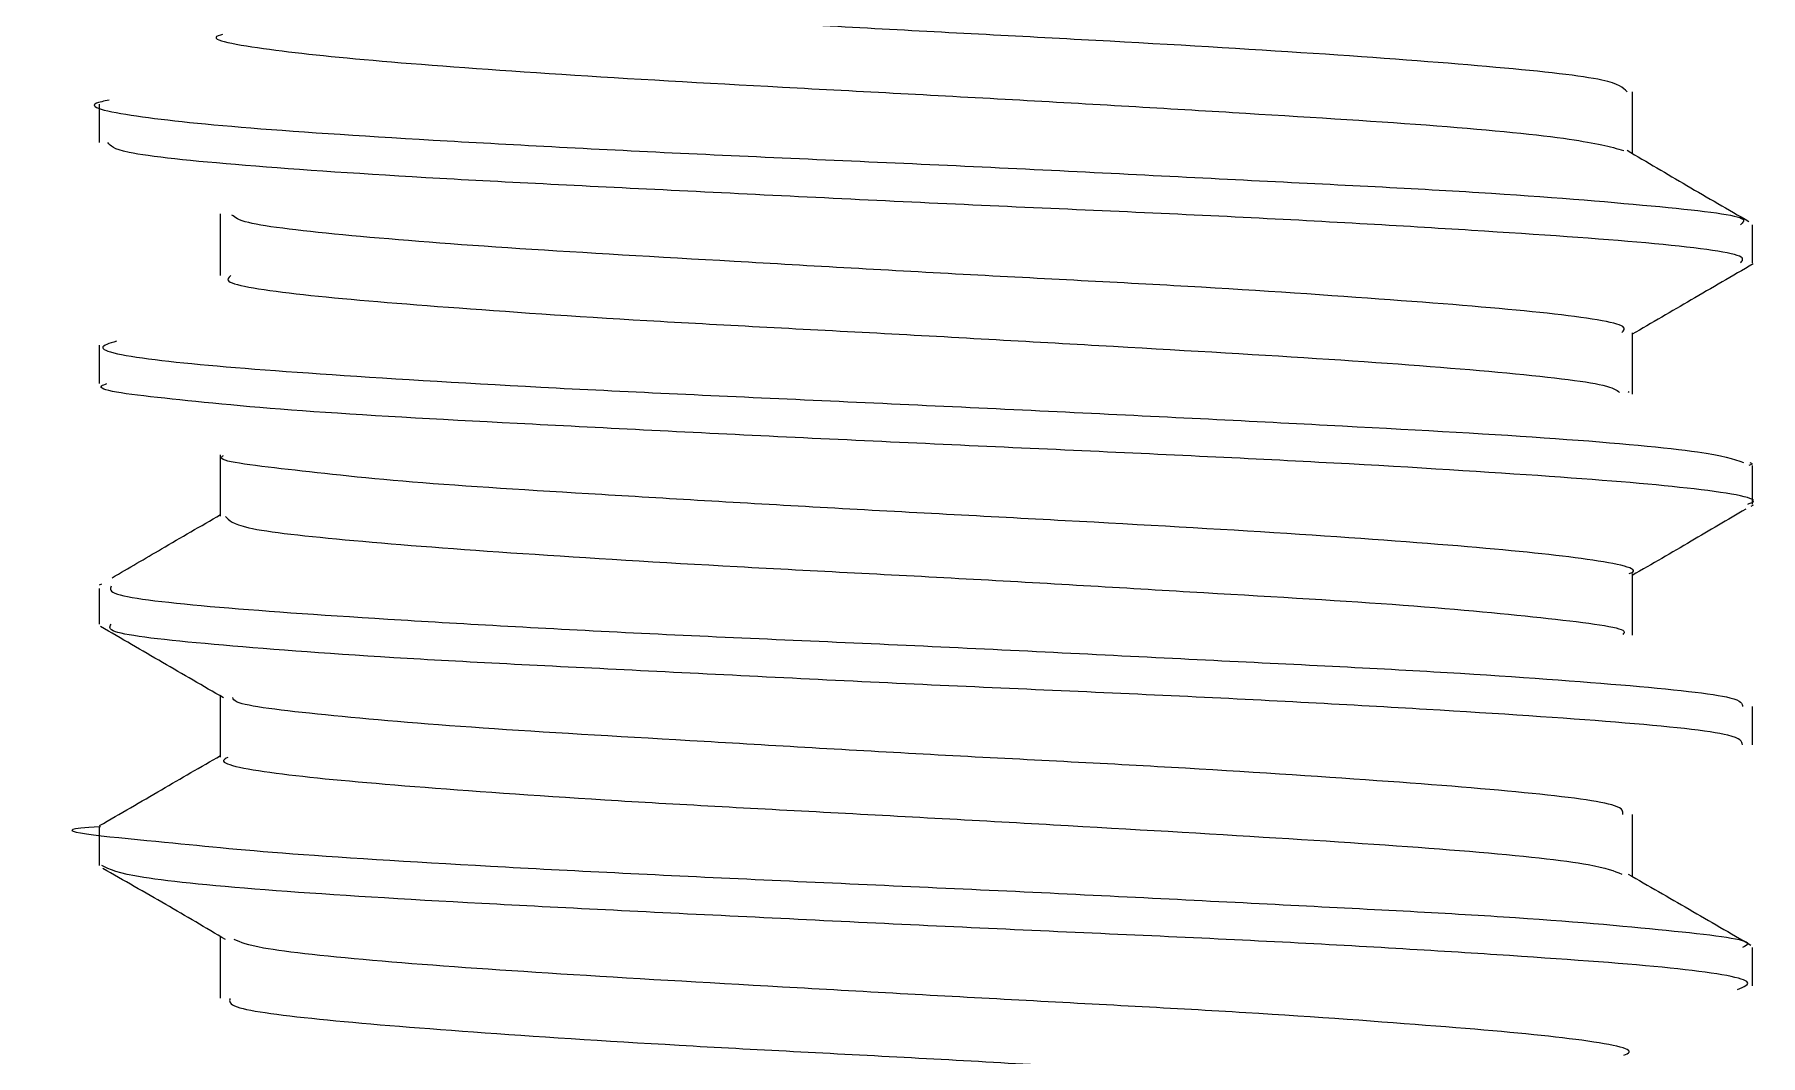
# Model space of a CAD drawing. Extents: x -976302 to -776254, y 5665 to 231437.
# Drawn here: x -798942.6 to -798879.6, y 90753.3 to 90790.6 of the extents above; entities that cross this region are included whole.
import ezdxf

# ---------------------------------------------------------------- set-up
doc = ezdxf.new("R2010")
doc.units = 0
doc.header["$LTSCALE"] = 1000
doc.header["$MEASUREMENT"] = 0
doc.layers.add('暖通', color=7, linetype='Continuous')

# ---------------------------------------------------------------- blocks, each defined once
blk = doc.blocks.new('MAOSUAN')
at = {"color": 7, "linetype": 'Continuous', "lineweight": 15}
for p, q in [((-21864.807, -6921.836), (-21864.807, -6923.152)), ((-21864.807, -6921.836), (-21864.807, -6923.152)), ((-21832.067, -6922.92), (-21832.067, -6922.099)), ((-21832.067, -6922.92), (-21832.067, -6922.099)), ((-21867.365, -6924.675), (-21867.365, -6925.492)), ((-21867.365, -6924.675), (-21867.365, -6925.492)), ((-21834.648, -6925.758), (-21834.648, -6924.445)), ((-21834.648, -6925.758), (-21834.648, -6924.445)), ((-21864.807, -6926.983), (-21864.807, -6928.294)), ((-21864.807, -6926.983), (-21864.807, -6928.294)), ((-21832.067, -6928.068), (-21832.067, -6927.247)), ((-21832.067, -6928.068), (-21832.067, -6927.247)), ((-21864.717, -6928.241), (-21864.739, -6928.256)), ((-21864.717, -6928.241), (-21864.739, -6928.256)), ((-21834.648, -6930.905), (-21834.648, -6929.591)), ((-21834.648, -6930.905), (-21834.648, -6929.591)), ((-21867.32, -6929.754), (-21867.365, -6929.779)), ((-21867.32, -6929.754), (-21867.365, -6929.779)), ((-21867.365, -6929.793), (-21867.297, -6929.818)), ((-21867.365, -6929.793), (-21867.297, -6929.818)), ((-21867.365, -6929.818), (-21867.365, -6930.642)), ((-21867.365, -6929.818), (-21867.365, -6930.642)), ((-21867.387, -6930.67), (-21867.342, -6930.695)), ((-21867.387, -6930.67), (-21867.342, -6930.695)), ((-21864.807, -6932.13), (-21864.807, -6933.444)), ((-21864.807, -6932.13), (-21864.807, -6933.444)), ((-21832.067, -6932.369), (-21832.112, -6932.344)), ((-21832.067, -6932.369), (-21832.112, -6932.344)), ((-21832.067, -6933.212), (-21832.067, -6932.447)), ((-21834.648, -6936.052), (-21834.648, -6934.74)), ((-21834.648, -6936.052), (-21834.648, -6934.74)), ((-21867.365, -6934.969), (-21867.365, -6935.787)), ((-21867.365, -6934.969), (-21867.365, -6935.787)), ((-21864.807, -6937.277), (-21864.807, -6938.589)), ((-21864.807, -6937.277), (-21864.807, -6938.589)), ((-21832.067, -6938.364), (-21832.067, -6937.538)), ((-21832.067, -6938.364), (-21832.067, -6937.538)), ((-21834.648, -6941.199), (-21834.648, -6939.882)), ((-21834.648, -6941.199), (-21834.648, -6939.882)), ((-21867.365, -6940.115), (-21867.365, -6940.933)), ((-21867.365, -6940.115), (-21867.365, -6940.933))]:
    blk.add_line(p, q, dxfattribs=at)
for points, knots in [([(-21864.694, -6921.834), (-21864.611, -6921.751), (-21864.432, -6921.57), (-21862.098, -6921.316), (-21858.422, -6921.035), (-21853.736, -6920.754), (-21848.593, -6920.493), (-21843.588, -6920.193), (-21839.216, -6919.941), (-21836.259, -6919.639), (-21834.692, -6919.466), (-21834.818, -6919.363), (-21834.828, -6919.356)], [0, 0, 0, 0, 0.096986, 0.208958, 0.320593, 0.432399, 0.543746, 0.655852, 0.767698, 0.879447, 0.991325, 1, 1, 1, 1]), ([(-21864.694, -6921.834), (-21864.611, -6921.751), (-21864.432, -6921.57), (-21862.098, -6921.316), (-21858.422, -6921.035), (-21853.736, -6920.754), (-21848.593, -6920.493), (-21843.588, -6920.193), (-21839.216, -6919.941), (-21836.259, -6919.639), (-21834.692, -6919.466), (-21834.818, -6919.363), (-21834.828, -6919.356)], [0, 0, 0, 0, 0.096986, 0.208958, 0.320593, 0.432399, 0.543746, 0.655852, 0.767698, 0.879447, 0.991325, 1, 1, 1, 1]), ([(-21834.693, -6920.611), (-21834.677, -6920.615), (-21834.301, -6920.705), (-21835.45, -6920.92), (-21837.846, -6921.173), (-21841.796, -6921.465), (-21846.596, -6921.736), (-21851.756, -6922.005), (-21856.693, -6922.301), (-21860.814, -6922.553), (-21863.721, -6922.845), (-21864.335, -6923.01), (-21864.627, -6923.088)], [0, 0, 0, 0, 0.0048036, 0.1165369, 0.2282752, 0.3401983, 0.4518506, 0.563759, 0.6752132, 0.7873424, 0.8989422, 1, 1, 1, 1]), ([(-21834.693, -6920.611), (-21834.677, -6920.615), (-21834.301, -6920.705), (-21835.45, -6920.92), (-21837.846, -6921.173), (-21841.796, -6921.465), (-21846.596, -6921.736), (-21851.756, -6922.005), (-21856.693, -6922.301), (-21860.814, -6922.553), (-21863.721, -6922.845), (-21864.335, -6923.01), (-21864.627, -6923.088)], [0, 0, 0, 0, 0.0048036, 0.1165369, 0.2282752, 0.3401983, 0.4518506, 0.563759, 0.6752132, 0.7873424, 0.8989422, 1, 1, 1, 1]), ([(-21832.269, -6922.018), (-21832.214, -6922.027), (-21831.664, -6922.125), (-21832.542, -6922.341), (-21834.989, -6922.605), (-21839.306, -6922.882), (-21844.739, -6923.169), (-21850.754, -6923.421), (-21856.631, -6923.73), (-21861.778, -6923.977), (-21865.435, -6924.279), (-21867.336, -6924.492), (-21867.172, -6924.63), (-21867.118, -6924.675)], [0, 0, 0, 0, 0.011759, 0.115829, 0.220029, 0.324415, 0.428613, 0.532928, 0.636925, 0.741253, 0.845518, 0.949542, 1, 1, 1, 1]), ([(-21832.269, -6922.018), (-21832.214, -6922.027), (-21831.664, -6922.125), (-21832.542, -6922.341), (-21834.989, -6922.605), (-21839.306, -6922.882), (-21844.739, -6923.169), (-21850.754, -6923.421), (-21856.631, -6923.73), (-21861.778, -6923.977), (-21865.435, -6924.279), (-21867.336, -6924.492), (-21867.172, -6924.63), (-21867.118, -6924.675)], [0, 0, 0, 0, 0.011759, 0.115829, 0.220029, 0.324415, 0.428613, 0.532928, 0.636925, 0.741253, 0.845518, 0.949542, 1, 1, 1, 1]), ([(-21867.118, -6925.492), (-21867.161, -6925.444), (-21867.287, -6925.304), (-21865.329, -6925.06), (-21861.616, -6924.805), (-21856.446, -6924.502), (-21850.544, -6924.256), (-21844.548, -6923.954), (-21839.124, -6923.69), (-21834.947, -6923.41), (-21832.419, -6923.148), (-21832.299, -6922.99), (-21832.247, -6922.92)], [0, 0, 0, 0, 0.055515, 0.163059, 0.270488, 0.377947, 0.485349, 0.593155, 0.700369, 0.808073, 0.915429, 1, 1, 1, 1]), ([(-21867.118, -6925.492), (-21867.161, -6925.444), (-21867.287, -6925.304), (-21865.329, -6925.06), (-21861.616, -6924.805), (-21856.446, -6924.502), (-21850.544, -6924.256), (-21844.548, -6923.954), (-21839.124, -6923.69), (-21834.947, -6923.41), (-21832.419, -6923.148), (-21832.299, -6922.99), (-21832.247, -6922.92)], [0, 0, 0, 0, 0.055515, 0.163059, 0.270488, 0.377947, 0.485349, 0.593155, 0.700369, 0.808073, 0.915429, 1, 1, 1, 1]), ([(-21864.694, -6923.086), (-21865.12, -6923.337), (-21865.985, -6923.847), (-21866.856, -6924.35), (-21867.297, -6924.606)], [0, 0, 0, 0, 0.492355, 1, 1, 1, 1]), ([(-21864.694, -6923.086), (-21865.12, -6923.337), (-21865.985, -6923.847), (-21866.856, -6924.35), (-21867.297, -6924.606)], [0, 0, 0, 0, 0.492355, 1, 1, 1, 1]), ([(-21864.582, -6926.978), (-21864.626, -6926.936), (-21864.763, -6926.802), (-21863.187, -6926.561), (-21860.079, -6926.306), (-21855.717, -6926.004), (-21850.684, -6925.754), (-21845.549, -6925.456), (-21840.862, -6925.189), (-21837.264, -6924.912), (-21835.13, -6924.664), (-21834.959, -6924.522), (-21834.895, -6924.468)], [0, 0, 0, 0, 0.051226, 0.161383, 0.271552, 0.381717, 0.491934, 0.602332, 0.712528, 0.822743, 0.932716, 1, 1, 1, 1]), ([(-21864.582, -6926.978), (-21864.626, -6926.936), (-21864.763, -6926.802), (-21863.187, -6926.561), (-21860.079, -6926.306), (-21855.717, -6926.004), (-21850.684, -6925.754), (-21845.549, -6925.456), (-21840.862, -6925.189), (-21837.264, -6924.912), (-21835.13, -6924.664), (-21834.959, -6924.522), (-21834.895, -6924.468)], [0, 0, 0, 0, 0.051226, 0.161383, 0.271552, 0.381717, 0.491934, 0.602332, 0.712528, 0.822743, 0.932716, 1, 1, 1, 1]), ([(-21867.387, -6925.514), (-21866.946, -6925.77), (-21866.084, -6926.268), (-21865.225, -6926.772), (-21864.807, -6927.017)], [0, 0, 0, 0, 0.512565, 1, 1, 1, 1]), ([(-21867.387, -6925.514), (-21866.946, -6925.77), (-21866.084, -6926.268), (-21865.225, -6926.772), (-21864.807, -6927.017)], [0, 0, 0, 0, 0.512565, 1, 1, 1, 1]), ([(-21834.872, -6925.762), (-21834.823, -6925.803), (-21834.664, -6925.935), (-21836.228, -6926.174), (-21839.303, -6926.429), (-21843.647, -6926.73), (-21848.658, -6926.981), (-21853.797, -6927.278), (-21858.496, -6927.546), (-21862.12, -6927.823), (-21864.284, -6928.068), (-21864.469, -6928.208), (-21864.537, -6928.259)], [0, 0, 0, 0, 0.04907, 0.159926, 0.270803, 0.381444, 0.492034, 0.60298, 0.714031, 0.8247, 0.935503, 1, 1, 1, 1]), ([(-21834.872, -6925.762), (-21834.823, -6925.803), (-21834.664, -6925.935), (-21836.228, -6926.174), (-21839.303, -6926.429), (-21843.647, -6926.73), (-21848.658, -6926.981), (-21853.797, -6927.278), (-21858.496, -6927.546), (-21862.12, -6927.823), (-21864.284, -6928.068), (-21864.469, -6928.208), (-21864.537, -6928.259)], [0, 0, 0, 0, 0.04907, 0.159926, 0.270803, 0.381444, 0.492034, 0.60298, 0.714031, 0.8247, 0.935503, 1, 1, 1, 1]), ([(-21832.427, -6927.164), (-21832.278, -6927.21), (-21831.844, -6927.344), (-21833.303, -6927.603), (-21836.513, -6927.85), (-21841.335, -6928.152), (-21847.081, -6928.41), (-21853.126, -6928.692), (-21858.794, -6928.978), (-21863.396, -6929.236), (-21866.481, -6929.521), (-21866.963, -6929.681), (-21867.185, -6929.754)], [0, 0, 0, 0, 0.055533, 0.162134, 0.268745, 0.375542, 0.482099, 0.589068, 0.695583, 0.802304, 0.90907, 1, 1, 1, 1]), ([(-21832.427, -6927.164), (-21832.278, -6927.21), (-21831.844, -6927.344), (-21833.303, -6927.603), (-21836.513, -6927.85), (-21841.335, -6928.152), (-21847.081, -6928.41), (-21853.126, -6928.692), (-21858.794, -6928.978), (-21863.396, -6929.236), (-21866.481, -6929.521), (-21866.963, -6929.681), (-21867.185, -6929.754)], [0, 0, 0, 0, 0.055533, 0.162134, 0.268745, 0.375542, 0.482099, 0.589068, 0.695583, 0.802304, 0.90907, 1, 1, 1, 1]), ([(-21867.275, -6930.642), (-21867.309, -6930.631), (-21867.62, -6930.533), (-21866.327, -6930.309), (-21863.317, -6930.062), (-21858.598, -6929.764), (-21852.924, -6929.499), (-21846.872, -6929.225), (-21841.16, -6928.932), (-21836.362, -6928.679), (-21833.257, -6928.373), (-21831.88, -6928.199), (-21832.179, -6928.085), (-21832.225, -6928.068)], [0, 0, 0, 0, 0.013114, 0.12061, 0.228122, 0.335793, 0.443086, 0.550865, 0.658261, 0.765728, 0.873256, 0.980776, 1, 1, 1, 1]), ([(-21867.275, -6930.642), (-21867.309, -6930.631), (-21867.62, -6930.533), (-21866.327, -6930.309), (-21863.317, -6930.062), (-21858.598, -6929.764), (-21852.924, -6929.499), (-21846.872, -6929.225), (-21841.16, -6928.932), (-21836.362, -6928.679), (-21833.257, -6928.373), (-21831.88, -6928.199), (-21832.179, -6928.085), (-21832.225, -6928.068)], [0, 0, 0, 0, 0.013114, 0.12061, 0.228122, 0.335793, 0.443086, 0.550865, 0.658261, 0.765728, 0.873256, 0.980776, 1, 1, 1, 1]), ([(-21864.739, -6932.129), (-21864.755, -6932.123), (-21865.024, -6932.03), (-21864.002, -6931.814), (-21861.539, -6931.563), (-21857.561, -6931.269), (-21852.748, -6931), (-21847.578, -6930.729), (-21842.667, -6930.434), (-21838.507, -6930.182), (-21835.831, -6929.876), (-21834.492, -6929.714), (-21834.707, -6929.613), (-21834.715, -6929.609)], [0, 0, 0, 0, 0.006879, 0.11657, 0.226657, 0.336421, 0.446369, 0.556365, 0.666148, 0.776038, 0.885879, 0.995836, 1, 1, 1, 1]), ([(-21864.739, -6932.129), (-21864.755, -6932.123), (-21865.024, -6932.03), (-21864.002, -6931.814), (-21861.539, -6931.563), (-21857.561, -6931.269), (-21852.748, -6931), (-21847.578, -6930.729), (-21842.667, -6930.434), (-21838.507, -6930.182), (-21835.831, -6929.876), (-21834.492, -6929.714), (-21834.707, -6929.613), (-21834.715, -6929.609)], [0, 0, 0, 0, 0.006879, 0.11657, 0.226657, 0.336421, 0.446369, 0.556365, 0.666148, 0.776038, 0.885879, 0.995836, 1, 1, 1, 1]), ([(-21867.23, -6930.755), (-21866.841, -6930.983), (-21866.036, -6931.457), (-21865.226, -6931.924), (-21864.807, -6932.166)], [0, 0, 0, 0, 0.482318, 1, 1, 1, 1]), ([(-21867.23, -6930.755), (-21866.841, -6930.983), (-21866.036, -6931.457), (-21865.226, -6931.924), (-21864.807, -6932.166)], [0, 0, 0, 0, 0.482318, 1, 1, 1, 1]), ([(-21834.76, -6930.906), (-21834.831, -6930.988), (-21834.984, -6931.166), (-21837.295, -6931.42), (-21840.936, -6931.698), (-21845.614, -6931.983), (-21850.754, -6932.239), (-21855.761, -6932.543), (-21860.136, -6932.794), (-21863.174, -6933.094), (-21864.729, -6933.288), (-21864.626, -6933.405), (-21864.605, -6933.429)], [0, 0, 0, 0, 0.092987, 0.202986, 0.312812, 0.422516, 0.532451, 0.641995, 0.751878, 0.861565, 0.971315, 1, 1, 1, 1]), ([(-21834.76, -6930.906), (-21834.831, -6930.988), (-21834.984, -6931.166), (-21837.295, -6931.42), (-21840.936, -6931.698), (-21845.614, -6931.983), (-21850.754, -6932.239), (-21855.761, -6932.543), (-21860.136, -6932.794), (-21863.174, -6933.094), (-21864.729, -6933.288), (-21864.626, -6933.405), (-21864.605, -6933.429)], [0, 0, 0, 0, 0.092987, 0.202986, 0.312812, 0.422516, 0.532451, 0.641995, 0.751878, 0.861565, 0.971315, 1, 1, 1, 1]), ([(-21832.337, -6932.216), (-21832.688, -6932.011), (-21833.458, -6931.561), (-21834.229, -6931.113), (-21834.648, -6930.869)], [0, 0, 0, 0, 0.4565748, 1, 1, 1, 1]), ([(-21832.337, -6932.216), (-21832.688, -6932.011), (-21833.458, -6931.561), (-21834.229, -6931.113), (-21834.648, -6930.869)], [0, 0, 0, 0, 0.4565748, 1, 1, 1, 1]), ([(-21832.314, -6932.395), (-21832.293, -6932.452), (-21832.236, -6932.602), (-21834.39, -6932.85), (-21838.278, -6933.11), (-21843.534, -6933.411), (-21849.475, -6933.655), (-21855.443, -6933.963), (-21860.786, -6934.218), (-21864.799, -6934.508), (-21867.132, -6934.753), (-21867.154, -6934.906), (-21867.163, -6934.969)], [0, 0, 0, 0, 0.065706, 0.173215, 0.28072, 0.388087, 0.495568, 0.602959, 0.710452, 0.817797, 0.925444, 1, 1, 1, 1]), ([(-21832.314, -6932.395), (-21832.293, -6932.452), (-21832.236, -6932.602), (-21834.39, -6932.85), (-21838.278, -6933.11), (-21843.534, -6933.411), (-21849.475, -6933.655), (-21855.443, -6933.963), (-21860.786, -6934.218), (-21864.799, -6934.508), (-21867.132, -6934.753), (-21867.154, -6934.906), (-21867.163, -6934.969)], [0, 0, 0, 0, 0.065706, 0.173215, 0.28072, 0.388087, 0.495568, 0.602959, 0.710452, 0.817797, 0.925444, 1, 1, 1, 1]), ([(-21867.163, -6935.787), (-21867.147, -6935.718), (-21867.109, -6935.553), (-21864.681, -6935.304), (-21860.626, -6935.034), (-21855.24, -6934.742), (-21849.261, -6934.492), (-21843.337, -6934.185), (-21838.114, -6933.933), (-21834.278, -6933.637), (-21832.201, -6933.41), (-21832.284, -6933.265), (-21832.314, -6933.212)], [0, 0, 0, 0, 0.078286, 0.185881, 0.293195, 0.400868, 0.50811, 0.6159, 0.723082, 0.830708, 0.938171, 1, 1, 1, 1]), ([(-21867.163, -6935.787), (-21867.147, -6935.718), (-21867.109, -6935.553), (-21864.681, -6935.304), (-21860.626, -6935.034), (-21855.24, -6934.742), (-21849.261, -6934.492), (-21843.337, -6934.185), (-21838.114, -6933.933), (-21834.278, -6933.637), (-21832.201, -6933.41), (-21832.284, -6933.265), (-21832.314, -6933.212)], [0, 0, 0, 0, 0.078286, 0.185881, 0.293195, 0.400868, 0.50811, 0.6159, 0.723082, 0.830708, 0.938171, 1, 1, 1, 1]), ([(-21834.715, -6934.783), (-21834.281, -6934.531), (-21833.406, -6934.025), (-21832.531, -6933.516), (-21832.09, -6933.26)], [0, 0, 0, 0, 0.495529, 1, 1, 1, 1]), ([(-21834.715, -6934.783), (-21834.281, -6934.531), (-21833.406, -6934.025), (-21832.531, -6933.516), (-21832.09, -6933.26)], [0, 0, 0, 0, 0.495529, 1, 1, 1, 1]), ([(-21864.605, -6937.273), (-21864.609, -6937.211), (-21864.62, -6937.055), (-21862.698, -6936.806), (-21859.301, -6936.541), (-21854.753, -6936.246), (-21849.664, -6935.997), (-21844.582, -6935.691), (-21840.059, -6935.435), (-21836.713, -6935.146), (-21834.957, -6934.933), (-21834.925, -6934.81), (-21834.917, -6934.779)], [0, 0, 0, 0, 0.0735766, 0.1844145, 0.2955994, 0.4065602, 0.5176748, 0.6284557, 0.7394485, 0.8506833, 0.9613747, 1, 1, 1, 1]), ([(-21864.605, -6937.273), (-21864.609, -6937.211), (-21864.62, -6937.055), (-21862.698, -6936.806), (-21859.301, -6936.541), (-21854.753, -6936.246), (-21849.664, -6935.997), (-21844.582, -6935.691), (-21840.059, -6935.435), (-21836.713, -6935.146), (-21834.957, -6934.933), (-21834.925, -6934.81), (-21834.917, -6934.779)], [0, 0, 0, 0, 0.0735766, 0.1844145, 0.2955994, 0.4065602, 0.5176748, 0.6284557, 0.7394485, 0.8506833, 0.9613747, 1, 1, 1, 1]), ([(-21834.805, -6936.055), (-21834.763, -6936.077), (-21834.554, -6936.188), (-21835.784, -6936.418), (-21838.566, -6936.668), (-21842.732, -6936.968), (-21847.651, -6937.227), (-21852.809, -6937.511), (-21857.629, -6937.794), (-21861.517, -6938.056), (-21864.049, -6938.329), (-21864.421, -6938.482), (-21864.582, -6938.549)], [0, 0, 0, 0, 0.027576, 0.138386, 0.249545, 0.36047, 0.471155, 0.582233, 0.692976, 0.80411, 0.915037, 1, 1, 1, 1]), ([(-21834.805, -6936.055), (-21834.763, -6936.077), (-21834.554, -6936.188), (-21835.784, -6936.418), (-21838.566, -6936.668), (-21842.732, -6936.968), (-21847.651, -6937.227), (-21852.809, -6937.511), (-21857.629, -6937.794), (-21861.517, -6938.056), (-21864.049, -6938.329), (-21864.421, -6938.482), (-21864.582, -6938.549)], [0, 0, 0, 0, 0.027576, 0.138386, 0.249545, 0.36047, 0.471155, 0.582233, 0.692976, 0.80411, 0.915037, 1, 1, 1, 1]), ([(-21832.067, -6937.513), (-21832.509, -6937.257), (-21833.369, -6936.759), (-21834.229, -6936.259), (-21834.648, -6936.016)], [0, 0, 0, 0, 0.512971, 1, 1, 1, 1]), ([(-21832.067, -6937.513), (-21832.509, -6937.257), (-21833.369, -6936.759), (-21834.229, -6936.259), (-21834.648, -6936.016)], [0, 0, 0, 0, 0.512971, 1, 1, 1, 1]), ([(-21832.09, -6937.538), (-21832.082, -6937.538), (-21830.671, -6937.604), (-21833.404, -6937.849), (-21835.537, -6938.087), (-21840.277, -6938.382), (-21845.808, -6938.654), (-21851.863, -6938.92), (-21857.654, -6939.219), (-21862.579, -6939.468), (-21865.924, -6939.775), (-21867.468, -6939.963), (-21867.22, -6940.087), (-21867.163, -6940.115)], [0, 0, 0, 0, 0.000575, 0.108091, 0.21568, 0.323281, 0.430516, 0.538003, 0.645712, 0.75316, 0.860678, 0.96801, 1, 1, 1, 1]), ([(-21832.09, -6937.538), (-21832.082, -6937.538), (-21830.671, -6937.604), (-21833.404, -6937.849), (-21835.537, -6938.087), (-21840.277, -6938.382), (-21845.808, -6938.654), (-21851.863, -6938.92), (-21857.654, -6939.219), (-21862.579, -6939.468), (-21865.924, -6939.775), (-21867.468, -6939.963), (-21867.22, -6940.087), (-21867.163, -6940.115)], [0, 0, 0, 0, 0.000575, 0.108091, 0.21568, 0.323281, 0.430516, 0.538003, 0.645712, 0.75316, 0.860678, 0.96801, 1, 1, 1, 1]), ([(-21867.051, -6941.017), (-21867.189, -6940.96), (-21867.543, -6940.815), (-21865.868, -6940.547), (-21862.433, -6940.3), (-21857.475, -6939.994), (-21851.659, -6939.745), (-21845.625, -6939.45), (-21840.05, -6939.176), (-21835.597, -6938.908), (-21832.62, -6938.619), (-21832.28, -6938.448), (-21832.112, -6938.364)], [0, 0, 0, 0, 0.066809, 0.170654, 0.274674, 0.378758, 0.483045, 0.586763, 0.691012, 0.795092, 0.899187, 1, 1, 1, 1]), ([(-21867.051, -6941.017), (-21867.189, -6940.96), (-21867.543, -6940.815), (-21865.868, -6940.547), (-21862.433, -6940.3), (-21857.475, -6939.994), (-21851.659, -6939.745), (-21845.625, -6939.45), (-21840.05, -6939.176), (-21835.597, -6938.908), (-21832.62, -6938.619), (-21832.28, -6938.448), (-21832.112, -6938.364)], [0, 0, 0, 0, 0.066809, 0.170654, 0.274674, 0.378758, 0.483045, 0.586763, 0.691012, 0.795092, 0.899187, 1, 1, 1, 1]), ([(-21834.76, -6939.949), (-21834.335, -6939.697), (-21833.465, -6939.182), (-21832.585, -6938.684), (-21832.135, -6938.429)], [0, 0, 0, 0, 0.4891999, 1, 1, 1, 1]), ([(-21834.76, -6939.949), (-21834.335, -6939.697), (-21833.465, -6939.182), (-21832.585, -6938.684), (-21832.135, -6938.429)], [0, 0, 0, 0, 0.4891999, 1, 1, 1, 1]), ([(-21864.717, -6938.547), (-21865.151, -6938.797), (-21866.026, -6939.302), (-21866.901, -6939.809), (-21867.342, -6940.065)], [0, 0, 0, 0, 0.495589, 1, 1, 1, 1]), ([(-21864.717, -6938.547), (-21865.151, -6938.797), (-21866.026, -6939.302), (-21866.901, -6939.809), (-21867.342, -6940.065)], [0, 0, 0, 0, 0.495589, 1, 1, 1, 1]), ([(-21864.627, -6942.42), (-21864.678, -6942.397), (-21864.926, -6942.285), (-21863.639, -6942.055), (-21860.845, -6941.806), (-21856.672, -6941.503), (-21851.747, -6941.248), (-21846.589, -6940.96), (-21841.763, -6940.682), (-21837.921, -6940.415), (-21835.44, -6940.153), (-21835.084, -6940.006), (-21834.94, -6939.947)], [0, 0, 0, 0, 0.028835, 0.140705, 0.252873, 0.364588, 0.476605, 0.588145, 0.700372, 0.811857, 0.923935, 1, 1, 1, 1]), ([(-21864.627, -6942.42), (-21864.678, -6942.397), (-21864.926, -6942.285), (-21863.639, -6942.055), (-21860.845, -6941.806), (-21856.672, -6941.503), (-21851.747, -6941.248), (-21846.589, -6940.96), (-21841.763, -6940.682), (-21837.921, -6940.415), (-21835.44, -6940.153), (-21835.084, -6940.006), (-21834.94, -6939.947)], [0, 0, 0, 0, 0.028835, 0.140705, 0.252873, 0.364588, 0.476605, 0.588145, 0.700372, 0.811857, 0.923935, 1, 1, 1, 1]), ([(-21834.85, -6941.203), (-21834.839, -6941.264), (-21834.809, -6941.419), (-21836.739, -6941.666), (-21840.109, -6941.932), (-21844.647, -6942.226), (-21849.735, -6942.478), (-21854.819, -6942.781), (-21859.356, -6943.039), (-21862.677, -6943.328), (-21864.481, -6943.534), (-21864.509, -6943.652), (-21864.515, -6943.678)], [0, 0, 0, 0, 0.072894, 0.184832, 0.296747, 0.408819, 0.520361, 0.632416, 0.744161, 0.856086, 0.96802, 1, 1, 1, 1]), ([(-21834.85, -6941.203), (-21834.839, -6941.264), (-21834.809, -6941.419), (-21836.739, -6941.666), (-21840.109, -6941.932), (-21844.647, -6942.226), (-21849.735, -6942.478), (-21854.819, -6942.781), (-21859.356, -6943.039), (-21862.677, -6943.328), (-21864.481, -6943.534), (-21864.509, -6943.652), (-21864.515, -6943.678)], [0, 0, 0, 0, 0.072894, 0.184832, 0.296747, 0.408819, 0.520361, 0.632416, 0.744161, 0.856086, 0.96802, 1, 1, 1, 1])]:
    blk.add_open_spline(points, degree=3, knots=knots, dxfattribs=at)
blk = doc.blocks.new('*U23')
at = {"xscale": -0.3375196749, "yscale": 0.3375196749, "zscale": 0.3375196749}
blk.add_blockref('MAOSUAN', (-34817.876, -5495.693), dxfattribs=at)

msp = doc.modelspace()

# ---------------------------------------------------------------- block references
at = {"layer": '暖通', "color": 7, "xscale": 5.068799998611212, "yscale": 5.068799998611212, "zscale": 5.068799998611212}
msp.add_blockref('*U23', (-659806.151, 130487.136), dxfattribs=at)
msp.add_blockref('*U23', (-659806.151, 130487.136), dxfattribs=at)

doc.saveas('drawing.dxf')
